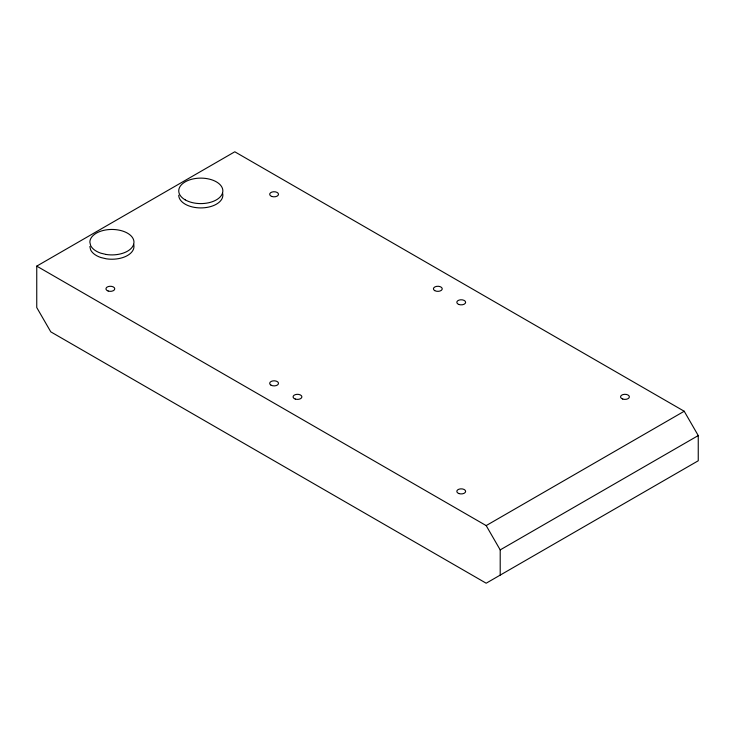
<?xml version="1.0" encoding="UTF-8"?>
<svg xmlns="http://www.w3.org/2000/svg" width="735" height="735" viewBox="0 0 735 735"><rect width="100%" height="100%" fill="white"/><g stroke="black" fill="none" stroke-linecap="round" stroke-linejoin="round"><path stroke-width="1.1" d="M36.75 266.125L234.796 151.787L684.212 411.251L698.25 435.561L698.25 460.771L486.175 583.213L50.788 331.852L36.75 307.542L36.75 266.125L486.175 525.599L500.204 549.899L500.204 575.11M486.175 525.599L684.212 411.251M500.204 549.899L698.25 435.561M89.863 246.501L90.607 249.79A22.05 12.734 0 0 0 100.888 257.526L106.207 258.793A22.05 12.734 0 0 0 133.632 244.286M222.521 192.965A22.05 12.734 0 0 1 202.722 207.867A22.05 12.734 0 0 1 178.743 195.179M106.207 254.475L100.888 253.198A22.05 12.734 0 0 1 90.607 245.472L89.863 242.173A22.05 12.734 0 0 1 113.833 229.495A22.05 12.734 0 0 1 133.632 244.387A22.05 12.734 0 0 1 106.207 254.475M622.756 399.059A4.41 2.545 0 0 0 629.371 396.854A4.41 2.545 0 0 0 622.756 394.649A4.41 2.545 0 0 0 622.756 399.059M459.017 493.589A4.41 2.545 0 0 0 465.632 491.384A4.41 2.545 0 0 0 459.017 489.179A4.41 2.545 0 0 0 459.017 493.589M295.277 399.059A4.41 2.545 0 0 0 301.892 396.854A4.41 2.545 0 0 0 295.277 394.649A4.41 2.545 0 0 0 295.277 399.059M270.976 385.149A4.41 2.545 0 0 0 278.354 384.001A4.41 2.545 0 0 0 272.951 380.886A4.41 2.545 0 0 0 270.976 385.149M271.886 196.484A4.41 2.545 0 0 0 278.501 194.279A4.41 2.545 0 0 0 271.886 192.074A4.41 2.545 0 0 0 271.886 196.484M108.146 291.014A4.41 2.545 0 0 0 114.761 288.809A4.41 2.545 0 0 0 108.146 286.604A4.41 2.545 0 0 0 108.146 291.014M434.707 290.61A4.41 2.545 0 0 0 442.093 289.471A4.41 2.545 0 0 0 436.691 286.356A4.41 2.545 0 0 0 434.707 290.61M459.017 304.52A4.41 2.545 0 0 0 465.632 302.315A4.41 2.545 0 0 0 459.017 300.11A4.41 2.545 0 0 0 459.017 304.52M185.202 199.865A22.05 12.734 0 0 0 222.099 194.15A22.05 12.734 0 0 0 195.087 178.559A22.05 12.734 0 0 0 185.202 199.865"/></g></svg>
